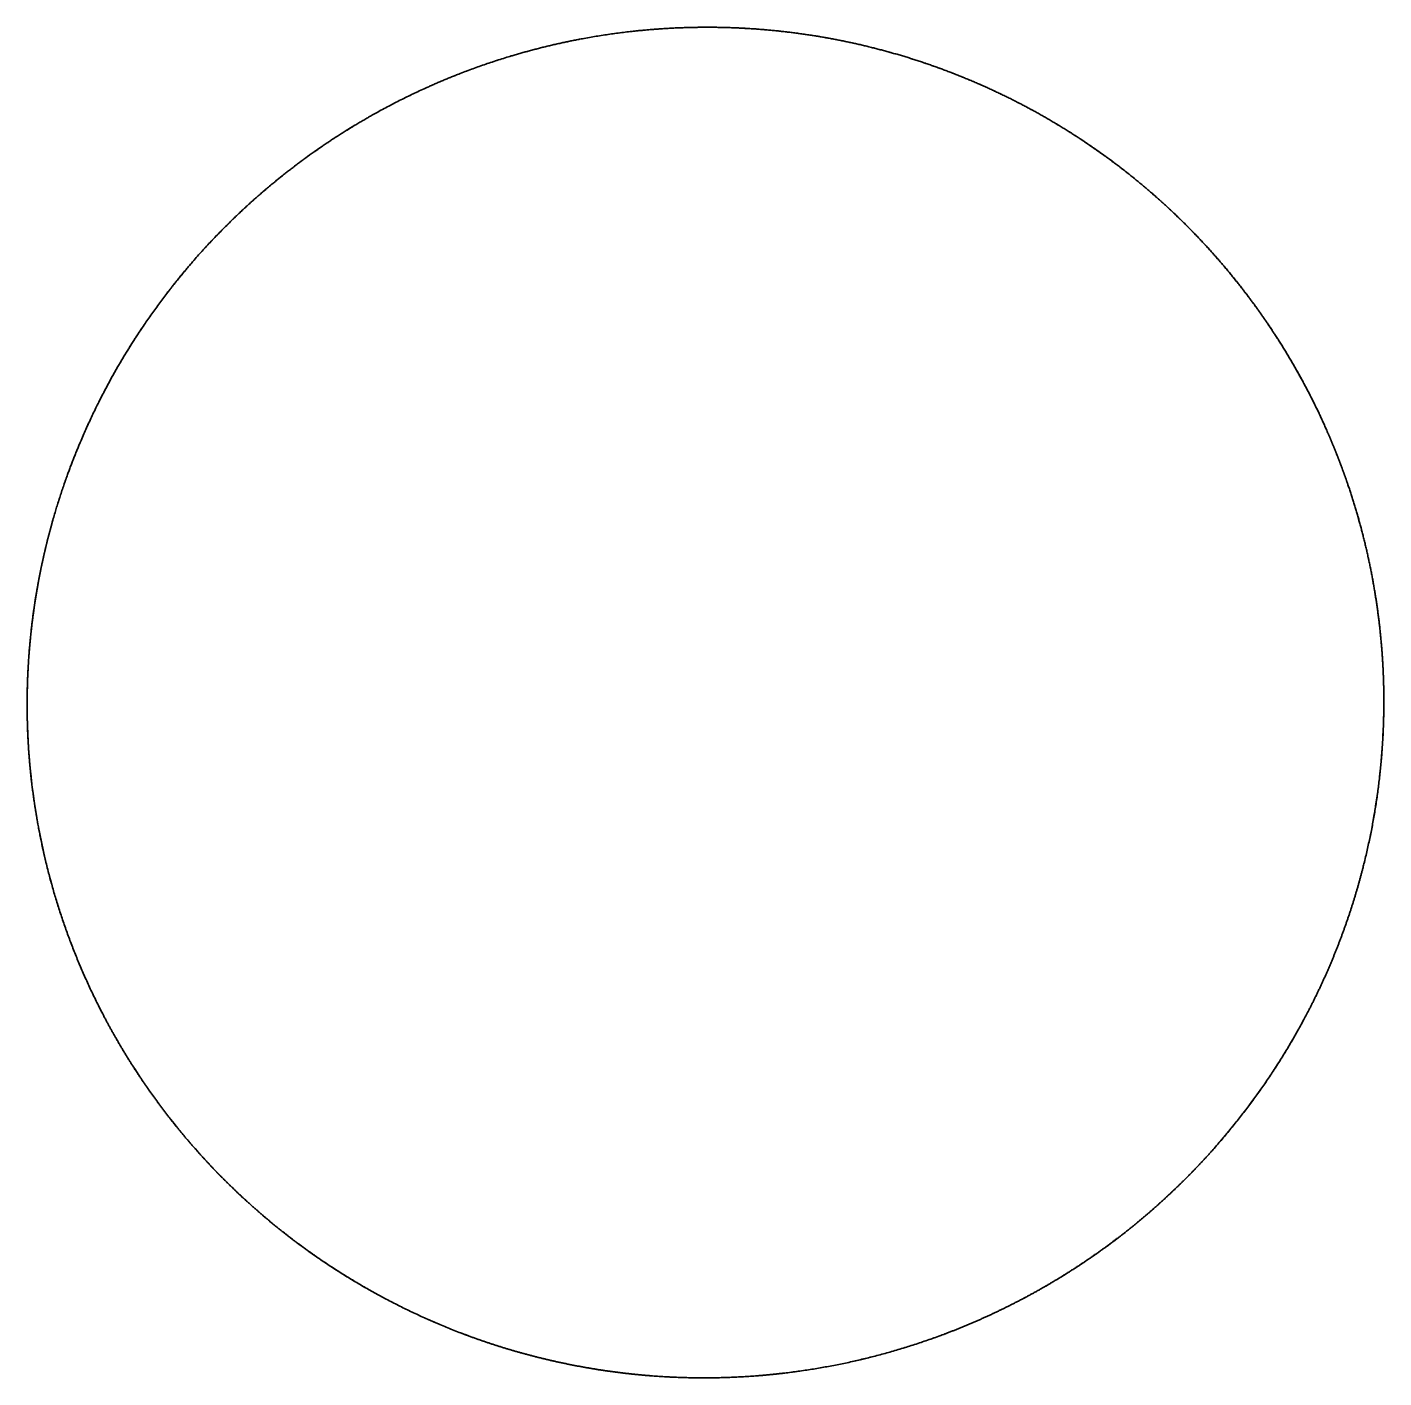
# Model space of a CAD drawing. Header units: millimetres. Extents: x 0 to 2809, y -1128 to 717.
# Drawn here: x 925.84 to 962.84, y -671.31 to -634.48 of the extents above; entities that cross this region are included whole.
import ezdxf

# ---------------------------------------------------------------- set-up
doc = ezdxf.new("R2010")
doc.units = ezdxf.units.MM
doc.layers.add('Blocks', color=7, linetype='Continuous')
doc.layers.add('Blocks$Inner', color=7, linetype='Continuous', lineweight=25, true_color=0x007f00)
doc.layers.add('Blocks$Outline', color=7, linetype='Continuous', lineweight=35, true_color=0xff3f3f)

# ---------------------------------------------------------------- blocks, each defined once
blk = doc.blocks.new('Balcony Lounge Bench w Arm Top')
at = {"layer": 'Blocks$Inner'}
blk.add_rational_spline([(211.738, 979.91), (211.154, 979.91), (210.568, 979.882), (209.981, 979.825), (209.68, 979.796), (209.377, 979.759), (209.077, 979.715), (208.777, 979.671), (208.479, 979.62), (208.183, 979.562), (207.592, 979.445), (207.009, 979.3), (206.435, 979.126), (205.861, 978.953), (205.295, 978.751), (204.737, 978.521), (204.458, 978.406), (204.182, 978.284), (203.907, 978.155), (203.633, 978.025), (203.361, 977.888), (203.093, 977.745), (202.025, 977.174), (201.026, 976.506), (200.097, 975.743), (199.632, 975.362), (199.184, 974.956), (198.754, 974.526), (198.539, 974.311), (198.329, 974.091), (198.126, 973.866), (197.923, 973.641), (197.726, 973.412), (197.535, 973.179), (196.771, 972.246), (196.103, 971.246), (195.533, 970.179), (195.248, 969.645), (194.986, 969.091), (194.755, 968.531), (194.523, 967.97), (194.321, 967.402), (194.146, 966.826), (193.797, 965.673), (193.56, 964.49), (193.44, 963.274)], [1.00000001272, 1.00000001272, 1.00000001272, 1.00000001272, 1.00000001272, 1.00000001272, 1.00000001272, 1.00000001272, 1.00000001272, 1.00000001273, 1.00000001273, 1.00000001273, 1.00000001273, 1.00000001274, 1.00000001274, 1.00000001274, 1.00000001275, 1.00000001275, 1.00000001275, 1.00000001275, 1.00000001276, 1.00000001276, 1.00000001277, 1.00000001278, 1.00000001279, 1.0000000128, 1.00000001281, 1.00000001281, 1.00000001282, 1.00000001282, 1.00000001283, 1.00000001283, 1.00000001283, 1.00000001284, 1.00000001285, 1.00000001287, 1.00000001289, 1.0000000129, 1.00000001291, 1.00000001291, 1.00000001292, 1.00000001293, 1.00000001294, 1.00000000863, 1.00000000431, 1], degree=3, knots=[201.331273, 201.331273, 201.331273, 201.331273, 203.906731, 203.906731, 203.906731, 205.241787, 205.241787, 205.241787, 206.570168, 206.570168, 206.570168, 209.212333, 209.212333, 209.212333, 211.85526, 211.85526, 211.85526, 213.184604, 213.184604, 213.184604, 214.519572, 214.519572, 214.519572, 219.815527, 219.815527, 219.815527, 222.470319, 222.470319, 222.470319, 223.804922, 223.804922, 223.804922, 225.131551, 225.131551, 225.131551, 230.424224, 230.424224, 230.424224, 233.090652, 233.090652, 233.090652, 235.738152, 235.738152, 235.738152, 241.043688, 241.043688, 241.043688, 241.043688], dxfattribs=at)
for points, knots in [([(230.089, 959.529), (230.15, 960.136), (230.18, 960.745), (230.18, 961.355), (230.181, 961.963), (230.151, 962.572), (230.092, 963.178), (229.974, 964.385), (229.74, 965.57), (229.391, 966.731), (229.216, 967.313), (229.01, 967.893), (228.778, 968.455), (228.547, 969.015), (228.29, 969.562), (228.006, 970.096), (227.723, 970.63), (227.414, 971.148), (227.08, 971.651), (226.744, 972.158), (226.383, 972.648), (226, 973.118), (225.233, 974.059), (224.383, 974.914), (223.449, 975.686), (222.984, 976.071), (222.501, 976.433), (222, 976.77), (221.748, 976.94), (221.491, 977.104), (221.232, 977.261), (220.972, 977.417), (220.709, 977.567), (220.443, 977.711), (219.38, 978.283), (218.274, 978.746), (217.123, 979.1), (216.834, 979.189), (216.544, 979.27), (216.252, 979.344), (215.958, 979.419), (215.662, 979.487), (215.365, 979.547), (214.774, 979.666), (214.18, 979.756), (213.58, 979.816), (212.968, 979.878), (212.354, 979.91), (211.738, 979.91)], [170.331571, 170.331571, 170.331571, 170.331571, 172.161837, 172.161837, 172.161837, 173.988402, 173.988402, 173.988402, 177.622387, 177.622387, 177.622387, 179.452988, 179.452988, 179.452988, 181.269653, 181.269653, 181.269653, 183.082325, 183.082325, 183.082325, 184.908411, 184.908411, 184.908411, 188.548098, 188.548098, 188.548098, 190.365577, 190.365577, 190.365577, 191.2813, 191.2813, 191.2813, 192.194267, 192.194267, 192.194267, 195.824834, 195.824834, 195.824834, 196.735397, 196.735397, 196.735397, 197.651119, 197.651119, 197.651119, 199.470933, 199.470933, 199.470933, 201.331273, 201.331273, 201.331273, 201.331273]), ([(193.351, 961.493), (193.348, 960.309), (193.457, 959.138), (193.788, 957.401), (193.926, 956.824), (194.255, 955.694), (194.445, 955.14), (195.091, 953.512), (195.622, 952.468), (196.575, 950.972), (196.915, 950.491), (197.634, 949.567), (198.014, 949.125), (198.815, 948.276), (199.236, 947.871), (200.118, 947.097), (200.583, 946.728), (202.014, 945.697), (203.021, 945.109), (204.609, 944.373), (205.151, 944.152), (206.262, 943.76), (206.827, 943.591), (208.529, 943.169), (209.679, 942.997), (211.175, 942.918), (211.505, 942.909), (211.836, 942.909)], [100.542744, 100.542744, 100.542744, 100.542744, 105.685213, 105.685213, 108.256448, 108.256448, 110.827682, 110.827682, 115.970151, 115.970151, 118.541386, 118.541386, 121.11262, 121.11262, 123.683855, 123.683855, 126.255089, 126.255089, 131.397558, 131.397558, 133.968793, 133.968793, 136.540027, 136.540027, 141.682496, 141.682496, 143.126971, 143.126971, 143.126971, 143.126971]), ([(220.138, 944.91), (220.242, 944.963), (220.334, 945.011), (220.426, 945.06), (221.49, 945.627), (222.488, 946.293), (223.422, 947.058), (223.889, 947.441), (224.338, 947.847), (224.766, 948.274), (225.191, 948.699), (225.594, 949.143), (225.976, 949.608), (226.358, 950.073), (226.717, 950.557), (227.053, 951.058), (227.389, 951.561), (227.704, 952.086), (227.99, 952.62), (228.56, 953.686), (229.022, 954.798), (229.375, 955.956), (229.552, 956.537), (229.7, 957.127), (229.819, 957.723), (229.939, 958.32), (230.029, 958.923), (230.089, 959.529)], [151.809131, 151.809131, 151.809131, 151.809131, 152.122712, 152.122712, 152.122712, 155.760216, 155.760216, 155.760216, 157.585257, 157.585257, 157.585257, 159.396914, 159.396914, 159.396914, 161.212621, 161.212621, 161.212621, 163.042381, 163.042381, 163.042381, 166.675163, 166.675163, 166.675163, 168.501413, 168.501413, 168.501413, 170.331571, 170.331571, 170.331571, 170.331571]), ([(211.836, 942.909), (212.112, 942.91), (212.392, 942.916), (212.668, 942.929), (212.969, 942.943), (213.269, 942.964), (213.568, 942.993), (214.765, 943.108), (215.938, 943.339), (217.089, 943.685), (217.378, 943.772), (217.665, 943.866), (217.949, 943.967), (218.234, 944.068), (218.517, 944.177), (218.797, 944.292), (219.248, 944.478), (219.691, 944.682), (220.138, 944.91)], [143.126971, 143.126971, 143.126971, 143.126971, 143.966176, 143.966176, 143.966176, 144.87659, 144.87659, 144.87659, 148.505929, 148.505929, 148.505929, 149.418457, 149.418457, 149.418457, 150.333764, 150.333764, 150.333764, 151.809131, 151.809131, 151.809131, 151.809131])]:
    blk.add_open_spline(points, degree=3, knots=knots, dxfattribs=at)
blk.add_open_spline([(193.44, 963.274), (193.382, 962.679), (193.352, 962.085), (193.351, 961.493)], degree=3, dxfattribs=at)
at = {"layer": 'Blocks$Outline'}
blk.add_rational_spline([(193.351, 961.493), (193.352, 962.085), (193.382, 962.679), (193.44, 963.274), (193.56, 964.49), (193.797, 965.673), (194.146, 966.826), (194.321, 967.402), (194.523, 967.97), (194.755, 968.531), (194.986, 969.091), (195.248, 969.645), (195.533, 970.179), (196.103, 971.246), (196.771, 972.246), (197.535, 973.179), (197.726, 973.412), (197.923, 973.641), (198.126, 973.866), (198.329, 974.091), (198.539, 974.311), (198.754, 974.526), (199.184, 974.956), (199.632, 975.362), (200.097, 975.743), (201.026, 976.506), (202.025, 977.174), (203.093, 977.745), (203.361, 977.888), (203.633, 978.025), (203.907, 978.155), (204.182, 978.284), (204.458, 978.406), (204.737, 978.521), (205.295, 978.751), (205.861, 978.953), (206.435, 979.126), (207.009, 979.3), (207.592, 979.445), (208.183, 979.562), (208.479, 979.62), (208.777, 979.671), (209.077, 979.715), (209.377, 979.759), (209.68, 979.796), (209.981, 979.825), (210.568, 979.882), (211.154, 979.91), (211.738, 979.91), (212.354, 979.91), (212.968, 979.878), (213.58, 979.816), (214.18, 979.756), (214.774, 979.666), (215.365, 979.547), (215.662, 979.487), (215.958, 979.419), (216.252, 979.344), (216.544, 979.27), (216.834, 979.189), (217.123, 979.1), (218.274, 978.746), (219.38, 978.283), (220.443, 977.711), (220.709, 977.567), (220.972, 977.417), (221.232, 977.261), (221.491, 977.104), (221.748, 976.94), (222, 976.77), (222.501, 976.433), (222.984, 976.071), (223.449, 975.686), (224.383, 974.914), (225.233, 974.059), (226, 973.118), (226.383, 972.648), (226.744, 972.158), (227.08, 971.651), (227.414, 971.148), (227.723, 970.63), (228.006, 970.096), (228.29, 969.562), (228.547, 969.015), (228.778, 968.455), (229.01, 967.893), (229.216, 967.313), (229.391, 966.731), (229.74, 965.57), (229.974, 964.385), (230.092, 963.178), (230.151, 962.572), (230.181, 961.963), (230.18, 961.355), (230.18, 960.745), (230.15, 960.136), (230.089, 959.529), (230.029, 958.923), (229.939, 958.32), (229.819, 957.723), (229.7, 957.127), (229.552, 956.537), (229.375, 955.956), (229.022, 954.798), (228.56, 953.686), (227.99, 952.62), (227.704, 952.086), (227.389, 951.561), (227.053, 951.058), (226.717, 950.557), (226.358, 950.073), (225.976, 949.608), (225.594, 949.143), (225.191, 948.699), (224.766, 948.274), (224.338, 947.847), (223.889, 947.441), (223.422, 947.058), (222.488, 946.293), (221.49, 945.627), (220.426, 945.06), (220.334, 945.011), (220.242, 944.963), (220.138, 944.91), (219.691, 944.682), (219.248, 944.478), (218.797, 944.292), (218.517, 944.177), (218.234, 944.068), (217.949, 943.967), (217.665, 943.866), (217.378, 943.772), (217.089, 943.685), (215.938, 943.339), (214.765, 943.108), (213.568, 942.993), (213.269, 942.964), (212.969, 942.943), (212.668, 942.929), (212.392, 942.916), (212.112, 942.91), (211.836, 942.909), (211.505, 942.909), (211.175, 942.918), (209.679, 942.997), (208.529, 943.169), (206.827, 943.591), (206.262, 943.76), (205.151, 944.152), (204.609, 944.373), (203.021, 945.109), (202.014, 945.697), (200.583, 946.728), (200.118, 947.097), (199.236, 947.871), (198.815, 948.276), (198.014, 949.125), (197.634, 949.567), (196.915, 950.491), (196.575, 950.972), (195.622, 952.468), (195.091, 953.512), (194.445, 955.14), (194.255, 955.694), (193.926, 956.824), (193.788, 957.401), (193.457, 959.138), (193.348, 960.309), (193.351, 961.493)], [1, 1, 1, 1, 1.00000000431, 1.00000000863, 1.00000001294, 1.00000001293, 1.00000001292, 1.00000001291, 1.00000001291, 1.0000000129, 1.00000001289, 1.00000001287, 1.00000001285, 1.00000001284, 1.00000001283, 1.00000001283, 1.00000001283, 1.00000001282, 1.00000001282, 1.00000001281, 1.00000001281, 1.0000000128, 1.00000001279, 1.00000001278, 1.00000001277, 1.00000001276, 1.00000001276, 1.00000001275, 1.00000001275, 1.00000001275, 1.00000001275, 1.00000001274, 1.00000001274, 1.00000001274, 1.00000001273, 1.00000001273, 1.00000001273, 1.00000001273, 1.00000001272, 1.00000001272, 1.00000001272, 1.00000001272, 1.00000001272, 1.00000001272, 1.00000001272, 1.00000001272, 1.00000001272, 1.00000001272, 1.00000001272, 1.00000001272, 1.00000001272, 1.00000001272, 1.00000001272, 1.00000001272, 1.00000001272, 1.00000001272, 1.00000001272, 1.00000001272, 1.00000001272, 1.00000001272, 1.00000001272, 1.00000001272, 1.00000001272, 1.00000001272, 1.00000001272, 1.00000001272, 1.00000001272, 1.00000001272, 1.00000001272, 1.00000001272, 1.00000001272, 1.00000001272, 1.00000001272, 1.00000001272, 1.00000001272, 1.00000001272, 1.00000001272, 1.00000001272, 1.00000001272, 1.00000001272, 1.00000001272, 1.00000001272, 1.00000001272, 1.00000001272, 1.00000001272, 1.00000001272, 1.00000001272, 1.00000001272, 1.00000001272, 1.00000001272, 1.00000001272, 1.00000001272, 1.00000001272, 1.00000001272, 1.00000001272, 1.00000001272, 1.00000001272, 1.00000001272, 1.00000001272, 1.00000001272, 1.00000001272, 1.00000001272, 1.00000001272, 1.00000001272, 1.00000001272, 1.00000001272, 1.00000001272, 1.00000001272, 1.00000001272, 1.00000001272, 1.00000001272, 1.00000001272, 1.00000001272, 1.00000001272, 1.00000001272, 1.00000001272, 1.00000001272, 1.00000001272, 1.00000001272, 1.00000001272, 1.00000001272, 1.00000001272, 1.00000001272, 1.00000001272, 1.00000001272, 1.00000001272, 1.00000001272, 1.00000001272, 1.00000001272, 1.00000001272, 1.00000001272, 1.00000001272, 1.00000001272, 1.00000001272, 1.00000001272, 1.00000001272, 1.00000001272, 1.00000001272, 1.00000001272, 1.00000001272, 1.00000001272, 1.00000001272, 1.00000001272, 1.00000001272, 1.00000001272, 1.00000001272, 1.00000001272, 1.00000001272, 1.00000001272, 1.00000001272, 1.00000001272, 1.00000001272, 1.00000001272, 1.00000001272, 1.00000001272, 1.00000001272, 1.00000001272, 1.00000001272, 1.00000001272, 1.00000001272, 1.00000001272, 1.00000001272, 1.00000001272, 1.00000001272, 1.00000001272, 1.00000001272, 1.00000001272], degree=3, knots=[-243.641946, -243.641946, -243.641946, -243.641946, -241.043688, -241.043688, -241.043688, -235.738152, -235.738152, -235.738152, -233.090652, -233.090652, -233.090652, -230.424224, -230.424224, -230.424224, -225.131551, -225.131551, -225.131551, -223.804922, -223.804922, -223.804922, -222.470319, -222.470319, -222.470319, -219.815527, -219.815527, -219.815527, -214.519572, -214.519572, -214.519572, -213.184604, -213.184604, -213.184604, -211.85526, -211.85526, -211.85526, -209.212333, -209.212333, -209.212333, -206.570168, -206.570168, -206.570168, -205.241787, -205.241787, -205.241787, -203.906731, -203.906731, -203.906731, -201.331273, -201.331273, -201.331273, -199.470933, -199.470933, -199.470933, -197.651119, -197.651119, -197.651119, -196.735397, -196.735397, -196.735397, -195.824834, -195.824834, -195.824834, -192.194267, -192.194267, -192.194267, -191.2813, -191.2813, -191.2813, -190.365577, -190.365577, -190.365577, -188.548098, -188.548098, -188.548098, -184.908411, -184.908411, -184.908411, -183.082325, -183.082325, -183.082325, -181.269653, -181.269653, -181.269653, -179.452988, -179.452988, -179.452988, -177.622387, -177.622387, -177.622387, -173.988402, -173.988402, -173.988402, -172.161837, -172.161837, -172.161837, -170.331571, -170.331571, -170.331571, -168.501413, -168.501413, -168.501413, -166.675163, -166.675163, -166.675163, -163.042381, -163.042381, -163.042381, -161.212621, -161.212621, -161.212621, -159.396914, -159.396914, -159.396914, -157.585257, -157.585257, -157.585257, -155.760216, -155.760216, -155.760216, -152.122712, -152.122712, -152.122712, -151.809131, -151.809131, -151.809131, -150.333764, -150.333764, -150.333764, -149.418457, -149.418457, -149.418457, -148.505929, -148.505929, -148.505929, -144.87659, -144.87659, -144.87659, -143.966176, -143.966176, -143.966176, -143.126971, -143.126971, -143.126971, -141.682496, -141.682496, -136.540027, -136.540027, -133.968793, -133.968793, -131.397558, -131.397558, -126.255089, -126.255089, -123.683855, -123.683855, -121.11262, -121.11262, -118.541386, -118.541386, -115.970151, -115.970151, -110.827682, -110.827682, -108.256448, -108.256448, -105.685213, -105.685213, -100.542744, -100.542744, -100.542744, -100.542744], dxfattribs=at)

msp = doc.modelspace()

# ---------------------------------------------------------------- block references
at = {"layer": 'Blocks', "rotation": 270.0000000000016}
msp.add_blockref('Balcony Lounge Bench w Arm Top', (-17.069, -441.128), dxfattribs=at)

doc.saveas('drawing.dxf')
